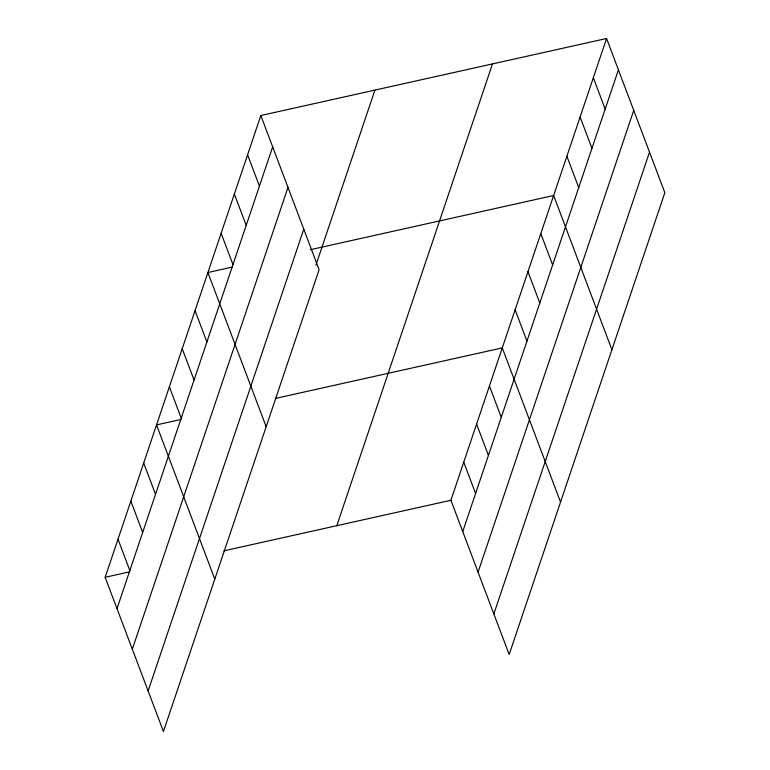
<?xml version="1.0" encoding="UTF-8"?>
<svg xmlns="http://www.w3.org/2000/svg" width="770" height="770" viewBox="0 0 770 770"><rect width="100%" height="100%" fill="white"/><g stroke="black" fill="none" stroke-linecap="round" stroke-linejoin="round"><path stroke-width="1.16" d="M260.828 115.519L319.098 269.721L163.433 731.5L105.163 577.298L260.828 115.519L606.568 38.5L664.837 192.702L509.172 654.481L450.902 500.279L606.568 38.5M117.002 608.627L272.667 146.849M132.325 649.177L287.99 187.399M148.109 690.95L303.775 229.171M315.95 265.034L374.923 90.1M336.808 525.698L492.473 63.92M462.741 531.608L618.416 69.839M478.064 572.158L633.729 110.38M493.849 613.931L649.514 152.162M232.348 267.075L207.9 272.522L266.17 426.724M310.358 249.701L553.64 195.503L611.909 349.705M180.979 419.458L156.531 424.905L214.801 579.117M275.236 398.465L502.271 347.896L560.541 502.098M105.163 577.298L129.61 571.85M223.868 550.848L450.902 500.279M593.343 77.751L605.182 109.09M580.108 117.002L591.947 148.341M566.874 156.252L578.713 187.591M540.8 233.599L552.639 264.938M527.96 271.695L539.799 303.034M515.12 309.79L526.959 341.129M489.431 385.991L501.27 417.321M476.592 424.087L488.43 455.417M463.742 462.183L475.591 493.512M247.594 154.77L259.432 186.099M234.359 194.021L246.208 225.35M221.134 233.272L232.973 264.601M195.06 310.618L206.899 341.957M182.211 348.714L194.059 380.053M169.371 386.81L181.21 418.149M143.692 463.001L155.53 494.34M130.842 501.106L142.681 532.436M118.002 539.202L129.841 570.532"/></g></svg>
